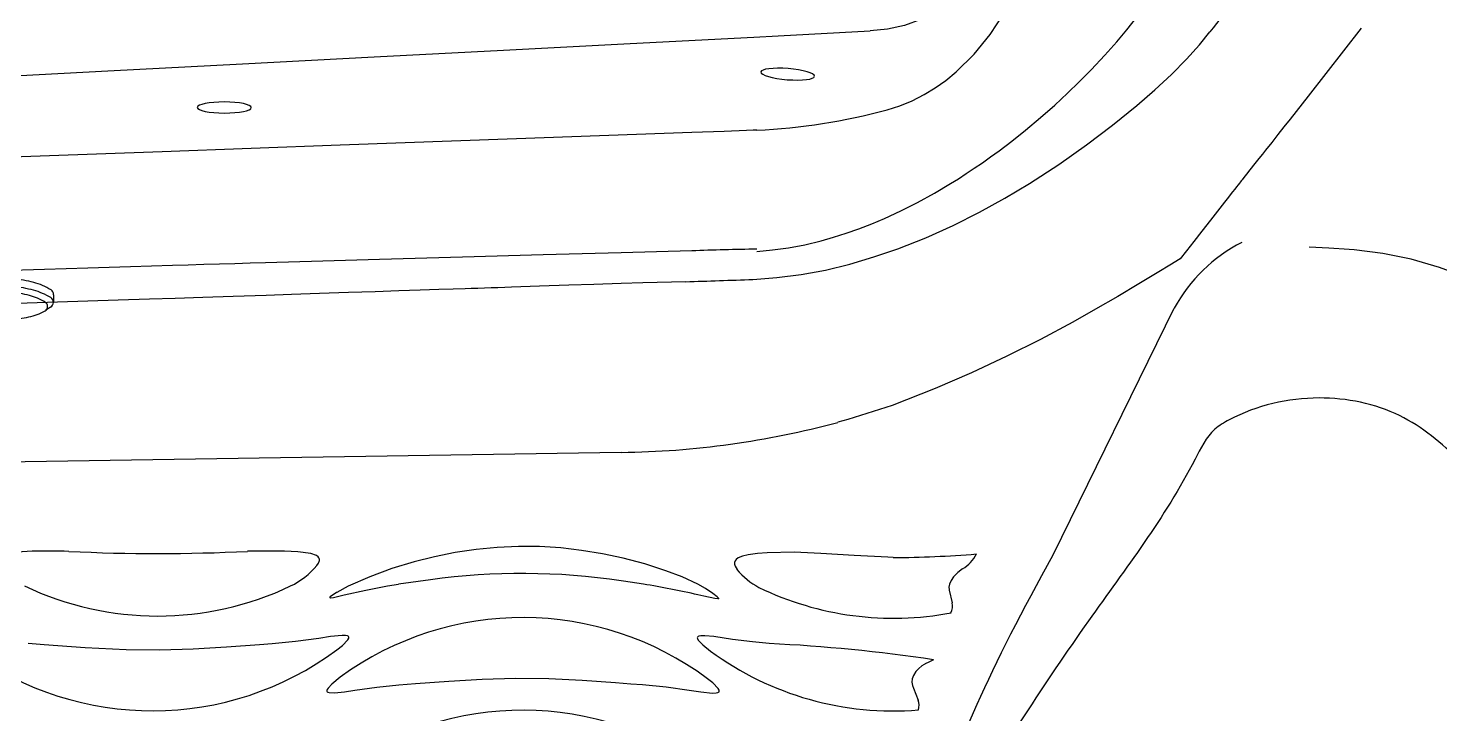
# Model space of a CAD drawing. Extents: x 398 to 509, y 623 to 780.
# Drawn here: x 448.04 to 467.09, y 696.62 to 705.87 of the extents above; entities that cross this region are included whole.
import ezdxf

# ---------------------------------------------------------------- set-up
doc = ezdxf.new("R2010")
doc.units = 0
doc.header["$MEASUREMENT"] = 0
for name, color, linetype in [('1', 4, 'Continuous'), ('2', 3, 'Continuous'), ('JET', 3, 'Continuous'), ('LIGHT', 2, 'Continuous')]:
    doc.layers.add(name, color=color, linetype=linetype)

# ---------------------------------------------------------------- blocks, each defined once
blk = doc.blocks.new('MINI')
at = {"layer": '1', "color": 3}
for p, q in [((0.223, 0.931), (0.327, 0.931)), ((0.391, 0.895), (0.44, 0.828)), ((0.391, 0.895), (0.391, 0.895)), ((0.223, -0.932), (0.327, -0.932)), ((0.327, -0.932), (0.327, -0.932)), ((0.386, -0.902), (0.441, -0.828))]:
    blk.add_line(p, q, dxfattribs=at)
for points in [[(0.223, 0.931, 0.267867), (0.159, 0.895, 0.072378), (0.065, 0.659, 0.034036), (0.019, 0.384, 0.024706), (0, 0, 0.024706), (0.019, -0.384, 0.034036), (0.065, -0.659, 0.072378), (0.159, -0.895, 0.267867), (0.223, -0.932, 0.267867)], [(0.391, 0.895, 0.267867), (0.327, 0.931, 0.267867), (0.264, 0.895, 0.072378), (0.17, 0.659, 0.034036), (0.123, 0.384, 0.024706), (0.104, 0, 0.024706), (0.123, -0.384, 0.034036), (0.17, -0.659, 0.072378), (0.264, -0.895, 0.267867), (0.327, -0.932, 0.267867)], [(0.327, -0.932, 0.238458), (0.386, -0.902, 0.072378)]]:
    blk.add_lwpolyline(points, format="xyb", dxfattribs=at)
for points in [[(0.386, -0.855, 0.267867), (0.445, -0.822, 0.072378), (0.531, -0.605, 0.034036), (0.574, -0.352, 0.024706), (0.591, 0, 0.024706), (0.574, 0.352, 0.034036), (0.531, 0.605, 0.072378), (0.445, 0.822, 0.267867), (0.386, 0.855, 0.267867), (0.328, 0.822, 0.072378), (0.242, 0.605, 0.034036), (0.199, 0.352, 0.024706), (0.182, 0, 0.024706), (0.199, -0.352, 0.034036), (0.242, -0.605, 0.072378), (0.328, -0.822, 0.267867)], [(0.388, 0.343, 0.280852), (0.368, 0.331, 0.066452), (0.337, 0.244, 0.030521), (0.321, 0.143, 0.022038), (0.315, 0.003, 0.022038), (0.321, -0.137, 0.030521), (0.337, -0.238, 0.066452), (0.368, -0.325, 0.280852), (0.388, -0.337, 0.280852), (0.408, -0.325, 0.066452), (0.439, -0.238, 0.030521), (0.454, -0.137, 0.022038), (0.46, 0.003, 0.022038), (0.454, 0.143, 0.030521), (0.439, 0.244, 0.066452), (0.408, 0.331, 0.280852)]]:
    blk.add_lwpolyline(points, format="xyb", close=True, dxfattribs=at)
blk = doc.blocks.new('2018 PRISM')
at = {"layer": '1', "linetype": 'Continuous', "lineweight": 25}
for p, q in [((59.577, 62.062), (60.82, 62.127)), ((59.247, 62.045), (59.577, 62.062)), ((58.409, 59.16), (57.457, 59.135)), ((63.287, 55.06), (64.922, 58.386))]:
    blk.add_line(p, q, dxfattribs=at)
at = {"layer": '1', "linetype": 'Continuous', "lineweight": 25, "flags": 128}
for points in [[(62.754, 64.364), (62.743, 64.11), (62.71, 63.859), (62.658, 63.636), (62.587, 63.42), (62.495, 63.213), (62.382, 63.016), (62.248, 62.833), (62.097, 62.669), (61.914, 62.513), (61.714, 62.383), (61.502, 62.279), (61.281, 62.202), (61.052, 62.152), (60.82, 62.127)], [(61.047, 61.064), (61.217, 61.118), (61.383, 61.186), (61.547, 61.269), (61.695, 61.358), (61.839, 61.46), (61.978, 61.574), (62.222, 61.813), (62.438, 62.08), (62.625, 62.367), (62.783, 62.666), (62.915, 62.981), (63.019, 63.304), (63.095, 63.637), (63.143, 63.975), (63.159, 64.316)], [(59.289, 59.154), (59.501, 59.173), (59.717, 59.203), (59.935, 59.244), (60.156, 59.297), (60.324, 59.344), (60.493, 59.398), (60.665, 59.458), (60.839, 59.525), (61.013, 59.599), (61.234, 59.701), (61.458, 59.815), (61.687, 59.94), (61.904, 60.069), (62.008, 60.134), (62.115, 60.203), (62.223, 60.275), (62.333, 60.35), (62.444, 60.429), (62.557, 60.511), (62.728, 60.642), (62.916, 60.79), (63.116, 60.958), (63.308, 61.127), (63.479, 61.286), (63.638, 61.439), (63.8, 61.602), (63.986, 61.798), (64.147, 61.979), (64.284, 62.143), (64.417, 62.314)], [(59.236, 58.776), (59.558, 58.799), (59.885, 58.841), (60.214, 58.902), (60.542, 58.982), (60.869, 59.078), (61.19, 59.188), (61.568, 59.338), (61.936, 59.503), (62.292, 59.682), (62.636, 59.871), (62.967, 60.068), (63.363, 60.325), (63.737, 60.589), (64.089, 60.855), (64.417, 61.122), (64.66, 61.333), (64.884, 61.541), (65.086, 61.744), (65.264, 61.941), (65.403, 62.113)], [(67.443, 62.163), (66.729, 61.247), (66.648, 61.144), (66.566, 61.04), (66.484, 60.936), (66.402, 60.832), (66.319, 60.728), (66.237, 60.623), (66.154, 60.519), (66.111, 60.465), (66.064, 60.405), (66.011, 60.339), (65.944, 60.254), (65.896, 60.194), (65.861, 60.149), (65.837, 60.119), (65.824, 60.103), (65.815, 60.091), (65.802, 60.075), (65.785, 60.053), (65.764, 60.026), (65.739, 59.994), (65.709, 59.957), (65.676, 59.915), (65.654, 59.886), (65.601, 59.819), (65.536, 59.735), (65.41, 59.575), (65.292, 59.424), (65.185, 59.287), (65.088, 59.163), (65.002, 59.052)], [(44.854, 61.291), (46.782, 61.392), (48.673, 61.491), (50.528, 61.588), (52.345, 61.683), (54.126, 61.777), (55.87, 61.868), (57.577, 61.957), (59.247, 62.045)], [(59.289, 60.789), (59.24, 60.787), (59.15, 60.783), (58.849, 60.772), (58.409, 60.755)], [(58.409, 60.755), (56.044, 60.67), (53.663, 60.584), (51.264, 60.497), (48.851, 60.41), (46.571, 60.327), (44.28, 60.244), (44.28, 60.244)], [(57.457, 59.135), (56.405, 59.106), (55.317, 59.076), (54.194, 59.044), (53.433, 59.022), (52.656, 58.999), (52.45, 58.993), (52.243, 58.987), (52.035, 58.981), (51.825, 58.975), (51.615, 58.969), (51.404, 58.963), (50.837, 58.946), (50.261, 58.929), (49.674, 58.911), (49.078, 58.893)], [(67.283, 59.18), (67.009, 59.199), (66.744, 59.212)], [(70.501, 57.688), (70.216, 57.964), (69.909, 58.213), (69.581, 58.436), (69.233, 58.633), (68.872, 58.8), (68.501, 58.938), (68.12, 59.047), (67.735, 59.126), (67.349, 59.175), (67.283, 59.18)], [(65.002, 59.052), (64.861, 58.967), (64.712, 58.877), (64.443, 58.714), (64.16, 58.546), (63.861, 58.372), (63.553, 58.199), (63.115, 57.965), (62.662, 57.738), (62.185, 57.514), (61.697, 57.302)], [(57.457, 58.72), (57.09, 58.708), (56.75, 58.696), (56.354, 58.683), (55.979, 58.67), (55.887, 58.667), (55.794, 58.664), (55.703, 58.661), (55.612, 58.658), (55.521, 58.655), (55.431, 58.652), (55.351, 58.649), (55.188, 58.644), (54.998, 58.638), (54.746, 58.629), (54.458, 58.62), (54.136, 58.609), (53.779, 58.597), (53.386, 58.584), (53.01, 58.572), (52.667, 58.56), (52.22, 58.546), (51.81, 58.532), (51.438, 58.52), (51.09, 58.508), (50.67, 58.494), (49.028, 58.44)], [(58.329, 58.745), (57.75, 58.729), (57.457, 58.72)], [(61.697, 57.302), (61.113, 57.077), (60.515, 56.886)], [(60.515, 56.886), (60.448, 56.867), (60.381, 56.848)], [(57.457, 56.443), (53.435, 56.379), (49.412, 56.315), (44.934, 56.249), (42.696, 56.213), (40.457, 56.166)]]:
    blk.add_lwpolyline(points, dxfattribs=at)
at = {"layer": '1', "linetype": 'Continuous', "lineweight": 25}
for centre, radius, start, end in [((115.79, 23.847), 63.27, 140.69129, 142.7849), ((58.951, 68.701), 7.919, 272.4477, 285.3449), ((66.799, 57.37), 2.134, 116.8766, 151.5633), ((59.929, 18.548), 40.641, 90.9016, 92.1429), ((55.672, 148.283), 89.578, 271.69941, 272.28028), ((57.309, 68.25), 11.809, 270.7186, 285.0782), ((61.717, 54.371), 0.212, 334.6422, 10.9552)]:
    blk.add_arc(centre, radius, start, end, dxfattribs=at)
at = {"layer": '1', "linetype": 'Continuous', "lineweight": 25, "extrusion": (0, 0, -1)}
blk.add_ellipse((65.338, 56.537), major_axis=(3.534, 5.537), ratio=0.152229, start_param=3.526788, end_param=4.346745, dxfattribs=at)
at = {"layer": '1'}
blk.add_spline([(78.674, 47.157), (76.22, 49.088), (74.107, 50.847), (70.276, 54.616), (68.781, 56.325), (67.964, 56.938), (66.876, 57.176), (65.663, 56.881), (65.469, 56.754), (65.202, 56.35), (63.763, 54.169), (62.058, 51.583)], degree=3, dxfattribs=at)
at = {"layer": '2', "linetype": 'Continuous', "lineweight": 25}
for p, q in [((52.832, 55.11), (52.415, 55.108)), ((62.252, 55.073), (62.252, 55.073)), ((62.252, 55.073), (62.252, 55.073)), ((61.13, 55.024), (61.058, 55.027)), ((54.883, 54.725), (54.454, 54.665)), ((57.49, 54.706), (57.459, 54.71)), ((57.758, 54.665), (57.49, 54.706)), ((53.619, 54.553), (53.617, 54.552)), ((58.754, 54.493), (58.693, 54.541)), ((49.671, 53.849), (49.455, 53.864)), ((52.747, 53.86), (52.578, 53.847)), ((54.455, 53.306), (54.682, 53.323)), ((57.589, 53.322), (57.747, 53.311))]:
    blk.add_line(p, q, dxfattribs=at)
at = {"layer": '2', "linetype": 'Continuous', "lineweight": 25, "flags": 128}
for points in [[(49.508, 55.109), (49.239, 55.092), (49.189, 55.086), (49.096, 55.065), (49.053, 55.044), (49.036, 55.03), (49.025, 55.01), (49.022, 54.99), (49.026, 54.967), (49.043, 54.931), (49.061, 54.906)], [(53.351, 54.918), (53.371, 54.948), (53.384, 54.984), (53.384, 55.003), (53.379, 55.021), (53.37, 55.035), (53.347, 55.053), (53.271, 55.08), (53.093, 55.103), (52.914, 55.108), (52.832, 55.11)], [(57.484, 55.015), (57.205, 55.075), (56.924, 55.121), (56.641, 55.153), (56.356, 55.171), (56.071, 55.173), (55.785, 55.16), (55.501, 55.132), (55.219, 55.09), (54.94, 55.035), (54.664, 54.966), (54.362, 54.875), (54.067, 54.766), (53.774, 54.636), (53.619, 54.553)], [(59.43, 55.088), (59.299, 55.078), (59.17, 55.06), (59.093, 55.042), (59.037, 55.019), (59.009, 54.999), (58.994, 54.978), (58.987, 54.958), (58.987, 54.936), (58.995, 54.906), (59.021, 54.863)], [(61.058, 55.027), (60.604, 55.051), (60.151, 55.08), (59.791, 55.095), (59.43, 55.088)], [(58.693, 54.541), (58.596, 54.607), (58.493, 54.665), (58.281, 54.764), (58.061, 54.847), (57.775, 54.938), (57.484, 55.015)], [(62.066, 54.871), (62.001, 54.822), (61.941, 54.762), (61.91, 54.716), (61.887, 54.664), (61.88, 54.625), (61.883, 54.594)], [(53.617, 54.552), (53.582, 54.531), (53.547, 54.509), (53.531, 54.496), (53.526, 54.49), (53.525, 54.487), (53.525, 54.486), (53.525, 54.485), (53.525, 54.484), (53.526, 54.483), (53.528, 54.482), (53.536, 54.481), (53.574, 54.486), (53.719, 54.519), (54.011, 54.585), (54.304, 54.642), (54.454, 54.665)], [(58.755, 54.493), (58.768, 54.481), (58.771, 54.478), (58.773, 54.474), (58.773, 54.473), (58.774, 54.471), (58.773, 54.47), (58.773, 54.469), (58.772, 54.468), (58.769, 54.467), (58.76, 54.467), (58.722, 54.472), (58.574, 54.503), (58.492, 54.522)], [(61.883, 54.594), (61.885, 54.584), (61.926, 54.411)], [(53.622, 53.78), (53.695, 53.839), (53.768, 53.912), (53.78, 53.935), (53.782, 53.945), (53.781, 53.952), (53.778, 53.958), (53.771, 53.964), (53.763, 53.968), (53.739, 53.973), (53.692, 53.974), (53.534, 53.958), (53.377, 53.934), (53.063, 53.891), (52.747, 53.86)], [(59.455, 53.864), (59.231, 53.885), (58.958, 53.92), (58.71, 53.957), (58.586, 53.97), (58.532, 53.97), (58.505, 53.964), (58.497, 53.961), (58.49, 53.954), (58.486, 53.949), (58.485, 53.942), (58.487, 53.932), (58.497, 53.911), (58.559, 53.846), (58.665, 53.761)], [(52.578, 53.847), (52.129, 53.814), (51.68, 53.787), (51.23, 53.774), (50.779, 53.779), (50.225, 53.807), (49.671, 53.849)], [(61.58, 53.598), (61.517, 53.563), (61.474, 53.529), (61.434, 53.486), (61.403, 53.435), (61.386, 53.386), (61.382, 53.343), (61.39, 53.3)], [(61.674, 53.646), (61.599, 53.608), (61.562, 53.589)], [(53.665, 53.41), (53.551, 53.318), (53.501, 53.264), (53.489, 53.245), (53.486, 53.235), (53.485, 53.226), (53.487, 53.22), (53.491, 53.215), (53.499, 53.209), (53.516, 53.203), (53.587, 53.201), (53.725, 53.215), (53.863, 53.236), (54.159, 53.277), (54.455, 53.306)], [(54.682, 53.323), (55.131, 53.357), (55.58, 53.383), (56.03, 53.396), (56.481, 53.391), (56.931, 53.37), (57.38, 53.338), (57.589, 53.322)], [(57.747, 53.311), (58.063, 53.28), (58.377, 53.237), (58.534, 53.212), (58.692, 53.197), (58.739, 53.198), (58.763, 53.203), (58.771, 53.207), (58.778, 53.213), (58.781, 53.219), (58.782, 53.225), (58.78, 53.236), (58.768, 53.259), (58.695, 53.332), (58.622, 53.39)], [(61.39, 53.3), (61.404, 53.262), (61.466, 53.102)]]:
    blk.add_lwpolyline(points, dxfattribs=at)
at = {"layer": '2', "linetype": 'Continuous', "lineweight": 25}
for centre, radius, start, end in [((49.734, 46.892), 8.22, 88.1143, 91.5781), ((51.207, 79.816), 24.738, 267.2128, 272.799), ((61.021, 70.509), 15.486, 270.4026, 274.5571), ((61.798, 55.303), 0.509, 301.7752, 333.058), ((62.252, 55.073), 0.0000278, 175.5549, 192.6164), ((52.522, 55.611), 1.08, 296.0596, 320.0988), ((56.117, 45.659), 9.15, 81.5673, 97.7555), ((59.785, 55.497), 0.993, 219.6511, 241.8828), ((51.202, 58.412), 4.177, 244.5493, 295.4507), ((55.782, 42.598), 12.228, 77.1949, 80.7017), ((61.13, 58.376), 4.17, 244.2384, 280.773), ((56.13, 50.033), 4.181, 53.4183, 126.125), ((51.13, 57.138), 4.181, 233.8756, 306.5812), ((61.133, 57.142), 4.187, 233.8754, 274.6005), ((58.405, 31.865), 22.024, 81.4649, 87.2682), ((56.13, 48.783), 4.181, 53.4183, 126.1249), ((61.269, 53.03), 0.209, 343.0106, 19.9318)]:
    blk.add_arc(centre, radius, start, end, dxfattribs=at)
at = {"layer": 'LIGHT', "extrusion": (0, 0, -1)}
for centre, major_axis in [((59.705, 61.544), (0.363, -0.029)), ((52.101, 61.094), (0.364, -0.001))]:
    blk.add_ellipse(centre, major_axis=major_axis, ratio=0.205485, dxfattribs=at)
at = {"layer": 'JET', "rotation": 268.6093338093387}
blk.add_blockref('MINI', (48.872, 58.815), dxfattribs=at)

msp = doc.modelspace()

# ---------------------------------------------------------------- block references
at = {"layer": '1'}
msp.add_blockref('2018 PRISM', (398.58, 643.705), dxfattribs=at)

doc.saveas('drawing.dxf')
